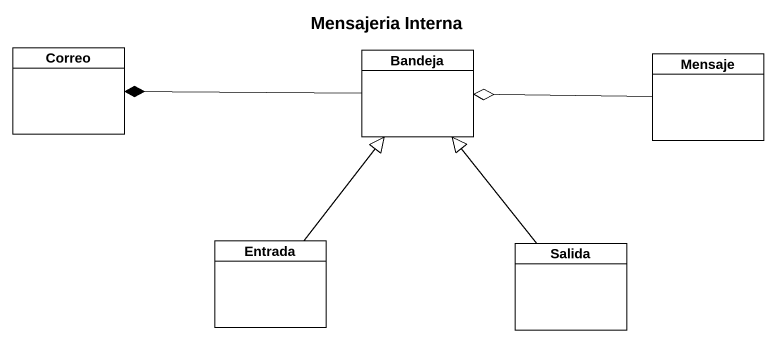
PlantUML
@startuml
title Mensajeria Interna
hide circle
hide empty members
class Correo
class Bandeja
class Mensaje
class Entrada
class Salida
Bandeja -left-* Correo
Mensaje -left-o Bandeja
Entrada -up-|> Bandeja
Salida -up-|> Bandeja
@enduml
